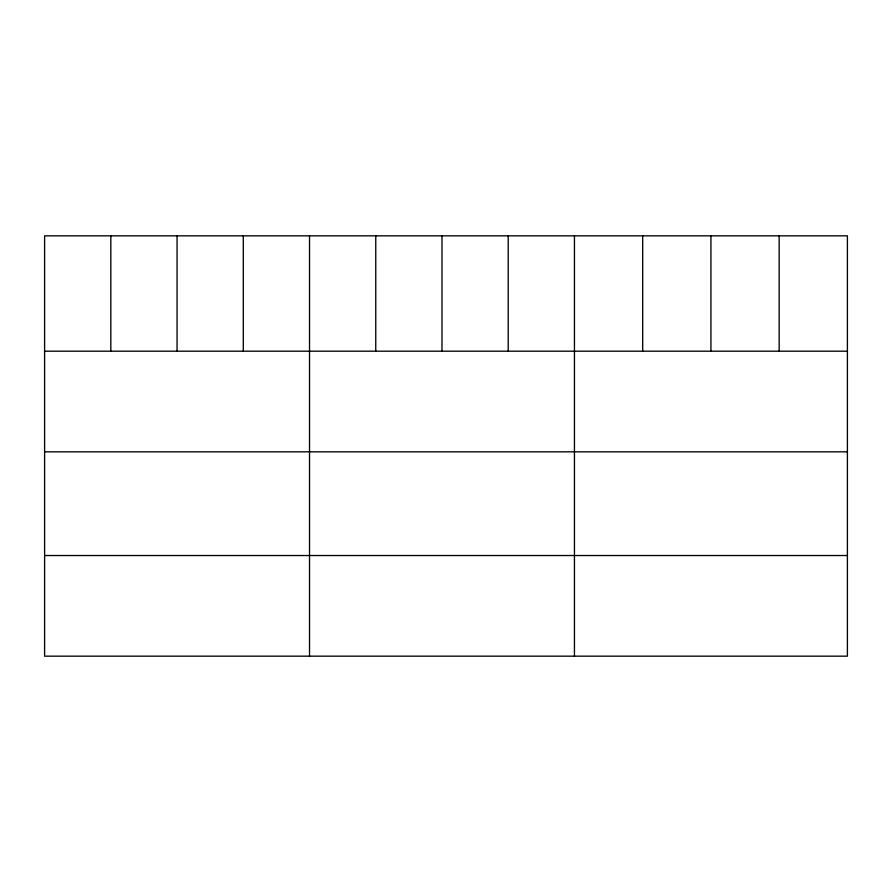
<?xml version="1.0" encoding="UTF-8"?>
<svg xmlns="http://www.w3.org/2000/svg" width="892" height="892" viewBox="0 0 892 892"><rect width="100%" height="100%" fill="white"/><g stroke="black" fill="none" stroke-linecap="round" stroke-linejoin="round"><path stroke-width="1.34" d="M847.4 351.192L847.4 656.166L44.6 656.166L44.6 235.834L847.4 235.834L847.4 351.192L44.6 351.192M44.6 451.831L847.4 451.831M44.6 555.526L847.4 555.526M779.162 235.834L779.162 351.192M710.924 235.834L710.924 351.192M642.686 235.834L642.686 351.192M574.448 235.834L574.448 656.166M508.217 235.834L508.217 351.192M441.986 235.834L441.986 351.192M375.755 235.834L375.755 351.192M309.524 235.834L309.524 656.166M243.293 235.834L243.293 351.192M177.062 235.834L177.062 351.192M110.831 235.834L110.831 351.192"/></g></svg>
